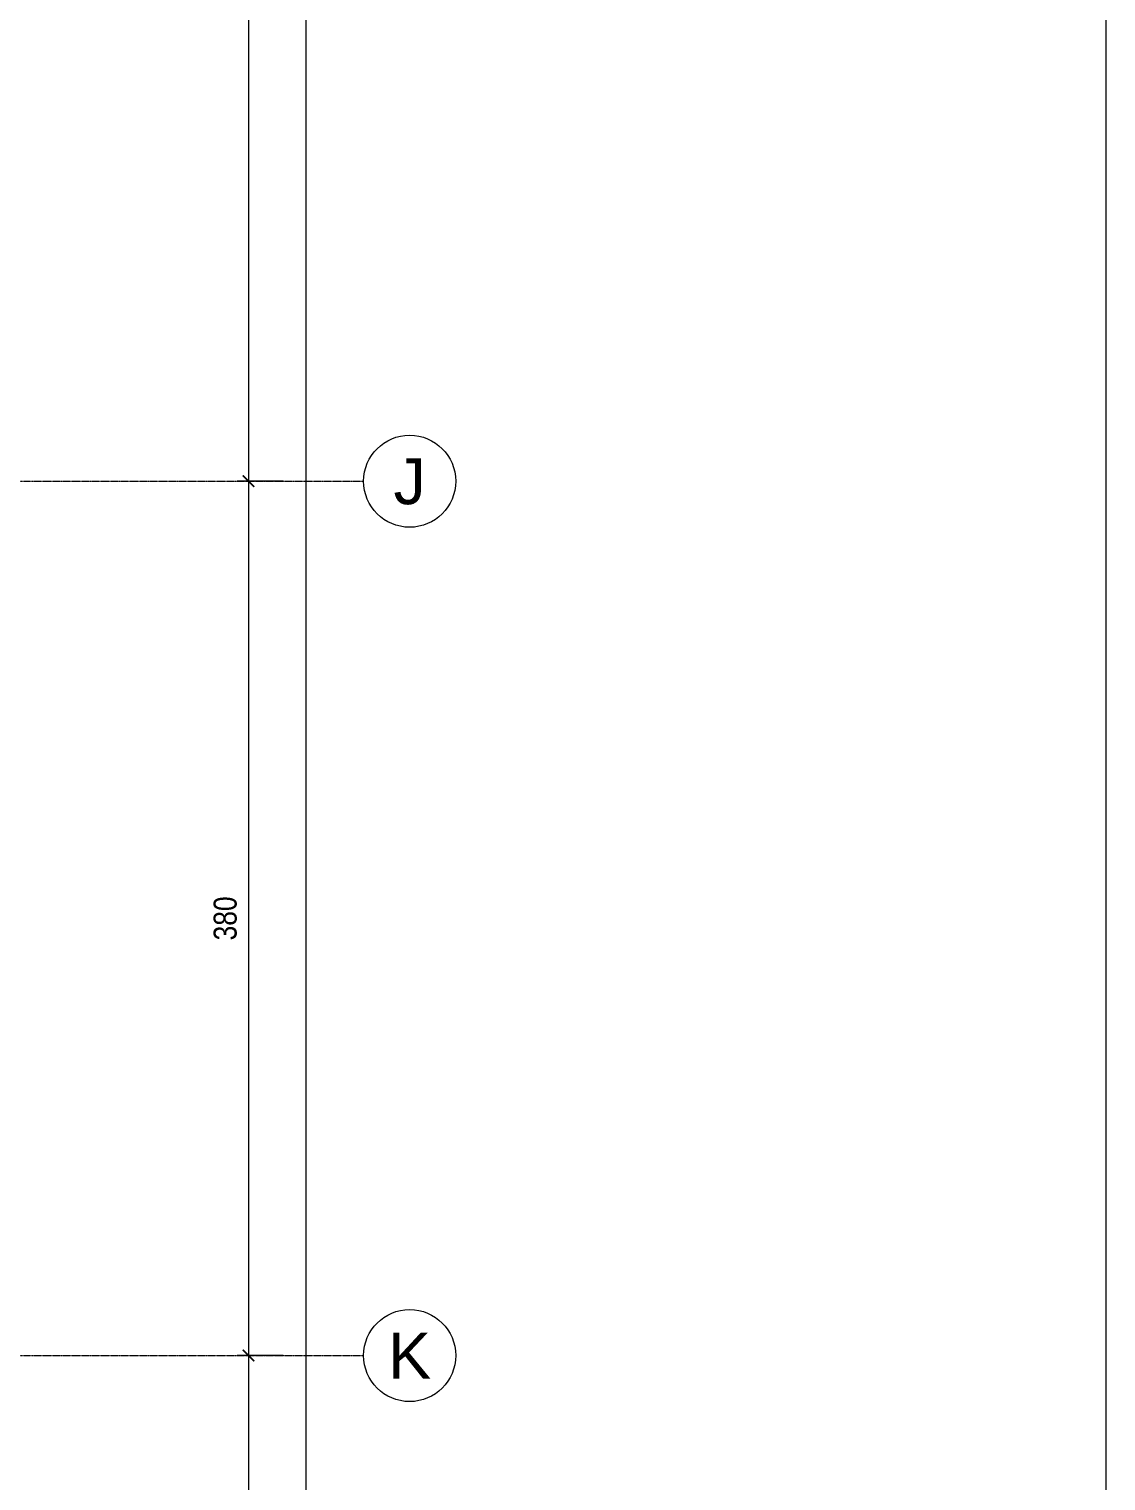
# Model space of a CAD drawing. Extents: x -1439 to 23780, y -1362 to 4476.
# Drawn here: x 10882 to 11350, y 2351 to 2982 of the extents above; entities that cross this region are included whole.
import ezdxf
from ezdxf.enums import TextEntityAlignment as Align

# ---------------------------------------------------------------- set-up
doc = ezdxf.new("R2010")
doc.units = 0
doc.header["$MEASUREMENT"] = 0
doc.linetypes.add('Audi$0$DASHDOT2', pattern=[0.5, 0.25, -0.125, 0, -0.125])
doc.layers.get('0').update_dxf_attribs({"color": 9, "lineweight": 9})
doc.layers.get('Defpoints').update_dxf_attribs({"color": 9, "lineweight": 9})
doc.layers.add('Audi$0$24', color=8, linetype='Audi$0$DASHDOT2', lineweight=9)
doc.layers.add('Audi$0$25', color=8, linetype='Continuous', lineweight=9)
doc.layers.add('Audi$0$40A', color=8, linetype='Continuous', lineweight=9, plot=False)
doc.styles.add('Audi$0$Arial', font='arial.ttf', dxfattribs={"height": 2.5})
doc.styles.add('Audi$0$MuuM_TEXT-STANDART', font='ARIALN.TTF')
doc.dimstyles.new('Audi$0$MuuM_DIM50', dxfattribs={"dimscale": 5, "dimtxt": 2, "dimasz": 1, "dimexe": 1, "dimexo": 1, "dimgap": 1, "dimtad": 1, "dimdec": 1, "dimrnd": 0.5, "dimdsep": 46, "dimtxsty": 'Audi$0$MuuM_TEXT-STANDART', "dimblk": 'Audi$0$_ArchTick', "dimcen": 0, "dimdle": 0.15, "dimclrd": 256, "dimclre": 256, "dimclrt": 256, "dimadec": 0, "dimazin": 0, "dimtfac": 5, "dimtdec": 1, "dimtix": 1, "dimtmove": 2, "dimatfit": 3, "dimldrblk": 'Audi$0$_Dot', "dimfxl": 3, "dimfxlon": 1, "dimtolj": 1, "dimlwd": -1, "dimlwe": -1, "dimarcsym": 0})

# ---------------------------------------------------------------- blocks, each defined once
blk = doc.blocks.new('Audi$0$0_aks')
at = {"linetype": 'Continuous'}
blk.add_circle((0, 0), 2, dxfattribs=at)
at = {"style": 'Audi$0$Arial'}
blk.add_attdef('AKS', text='', height=2, dxfattribs=at).set_placement((0, 0), align=Align.MIDDLE_CENTER)
blk = doc.blocks.new('Audi$0$_ArchTick')
at = {"color": 0, "linetype": 'ByBlock', "const_width": 0.15}
blk.add_lwpolyline([(-0.5, -0.5), (0.5, 0.5)], dxfattribs=at)
blk = doc.blocks.new('*D630')
at = {"layer": 'Audi$0$25', "transparency": 16777216}
for p, q in [((11017.5, 3585), (10997.5, 3585)), ((11002.5, 344.25), (11002.5, 3585.75)), ((11017.5, 345), (10997.5, 345))]:
    blk.add_line(p, q, dxfattribs=at)
at = {"layer": 'Defpoints', "color": 0, "transparency": 16777216}
for p in [(11002.5, 3585), (11027.5, 3585), (11027.5, 345)]:
    blk.add_point(p, dxfattribs=at)
at = {"layer": 'Audi$0$25', "transparency": 16777216, "xscale": 5, "yscale": 5, "zscale": 5}
for p, rotation in [((11002.5, 3585), 90), ((11002.5, 345), 270)]:
    blk.add_blockref('Audi$0$_ArchTick', p, dxfattribs=dict(at, rotation=rotation))
at = {"layer": 'Audi$0$25', "transparency": 16777216, "insert": (10992.39, 1965), "char_height": 10, "attachment_point": 5, "rotation": 90, "style": 'Audi$0$MuuM_TEXT-STANDART'}
blk.add_mtext('\\A1;3240', dxfattribs=at)
blk = doc.blocks.new('Audi$0$_Dot')
at = {"color": 0, "linetype": 'ByBlock', "lineweight": -2}
blk.add_line((-0.5, 0), (-1, 0), dxfattribs=at)
at = {"color": 0, "linetype": 'ByBlock', "const_width": 0.5}
blk.add_lwpolyline([(-0.25, 0, 1), (0.25, 0, 1)], format="xyb", close=True, dxfattribs=at)
blk = doc.blocks.new('*D631')
at = {"layer": 'Audi$0$25', "transparency": 16777216}
for p, q in [((10992.5, 2785), (10972.5, 2785)), ((10977.5, 2785.75), (10977.5, 2404.25)), ((10992.5, 2405), (10972.5, 2405))]:
    blk.add_line(p, q, dxfattribs=at)
at = {"layer": 'Defpoints', "color": 0, "transparency": 16777216}
for p in [(11027.5, 2785), (10977.5, 2405), (11027.5, 2405)]:
    blk.add_point(p, dxfattribs=at)
at = {"layer": 'Audi$0$25', "transparency": 16777216, "xscale": 5, "yscale": 5, "zscale": 5}
for p, rotation in [((10977.5, 2785), 90), ((10977.5, 2405), 270)]:
    blk.add_blockref('Audi$0$_ArchTick', p, dxfattribs=dict(at, rotation=rotation))
at = {"layer": 'Audi$0$25', "transparency": 16777216, "insert": (10967.39, 2595), "char_height": 10, "attachment_point": 5, "rotation": 90, "style": 'Audi$0$MuuM_TEXT-STANDART'}
blk.add_mtext('\\A1;380', dxfattribs=at)
blk = doc.blocks.new('*D632')
at = {"layer": 'Audi$0$25', "transparency": 16777216}
for p, q in [((10992.5, 2405), (10972.5, 2405)), ((10977.5, 2405.75), (10977.5, 1984.25)), ((10992.5, 1985), (10972.5, 1985))]:
    blk.add_line(p, q, dxfattribs=at)
at = {"layer": 'Defpoints', "color": 0, "transparency": 16777216}
for p in [(11027.5, 2405), (10977.5, 1985), (11027.5, 1985)]:
    blk.add_point(p, dxfattribs=at)
at = {"layer": 'Audi$0$25', "transparency": 16777216, "xscale": 5, "yscale": 5, "zscale": 5}
for p, rotation in [((10977.5, 2405), 90), ((10977.5, 1985), 270)]:
    blk.add_blockref('Audi$0$_ArchTick', p, dxfattribs=dict(at, rotation=rotation))
at = {"layer": 'Audi$0$25', "transparency": 16777216, "insert": (10967.39, 2195), "char_height": 10, "attachment_point": 5, "rotation": 90, "style": 'Audi$0$MuuM_TEXT-STANDART'}
blk.add_mtext('\\A1;420', dxfattribs=at)
blk = doc.blocks.new('*D607')
at = {"layer": 'Audi$0$25', "transparency": 16777216}
for p, q in [((10992.5, 3585), (10972.5, 3585)), ((10977.5, 3585.75), (10977.5, 2784.25)), ((10992.5, 2785), (10972.5, 2785))]:
    blk.add_line(p, q, dxfattribs=at)
at = {"layer": 'Defpoints', "color": 0, "transparency": 16777216}
for p in [(11027.5, 3585), (10977.5, 2785), (11027.5, 2785)]:
    blk.add_point(p, dxfattribs=at)
at = {"layer": 'Audi$0$25', "transparency": 16777216, "xscale": 5, "yscale": 5, "zscale": 5}
for p, rotation in [((10977.5, 3585), 90), ((10977.5, 2785), 270)]:
    blk.add_blockref('Audi$0$_ArchTick', p, dxfattribs=dict(at, rotation=rotation))
at = {"layer": 'Audi$0$25', "transparency": 16777216, "insert": (10967.39, 3185), "char_height": 10, "attachment_point": 5, "rotation": 90, "style": 'Audi$0$MuuM_TEXT-STANDART'}
blk.add_mtext('\\A1;800', dxfattribs=at)

msp = doc.modelspace()

# ---------------------------------------------------------------- linework, layer by layer
at = {"layer": 'Audi$0$24'}
for points in [[(6827.5, 2785), (11027.5, 2785)], [(6827.5, 2405), (11027.5, 2405)]]:
    msp.add_lwpolyline(points, dxfattribs=at)
at = {"layer": 'Audi$0$40A'}
msp.add_lwpolyline([(11350.06, 80), (6025, 80), (6025, 4125), (11350.06, 4125)], close=True, dxfattribs=at)

# ---------------------------------------------------------------- block references
at = {"layer": 'Audi$0$24', "xscale": 10, "yscale": 10, "zscale": 10}
for p, values in [((11047.5, 2785), {'AKS': 'J'}), ((11047.5, 2405), {'AKS': 'K'})]:
    msp.add_blockref('Audi$0$0_aks', p, dxfattribs=at).add_auto_attribs(values)

# ---------------------------------------------------------------- dimensions: what is measured, and where the dimension line sits
at = {"layer": 'Audi$0$25'}
for base, p1, p2, picture, middle in [((10977.5, 2785), (11027.5, 3585), (11027.5, 2785), '*D607', (10967.39, 3185)), ((11002.5, 3585), (11027.5, 345), (11027.5, 3585), '*D630', (10992.39, 1965)), ((10977.5, 2405), (11027.5, 2785), (11027.5, 2405), '*D631', (10967.39, 2595)), ((10977.5, 1985), (11027.5, 2405), (11027.5, 1985), '*D632', (10967.39, 2195))]:
    dim = msp.add_linear_dim(base=base, p1=p1, p2=p2, angle=90, dimstyle='Audi$0$MuuM_DIM50', dxfattribs=at)
    dim.commit()
    dim.dimension.update_dxf_attribs({"geometry": picture, "text_midpoint": middle})

doc.saveas('drawing.dxf')
